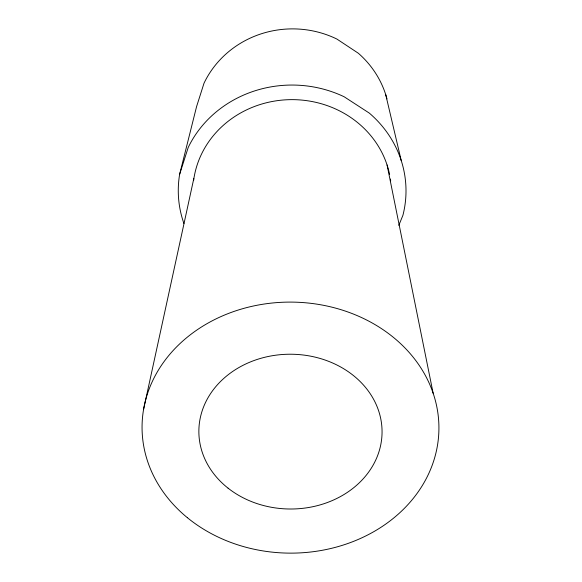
<?xml version="1.0" encoding="UTF-8"?>
<svg xmlns="http://www.w3.org/2000/svg" width="582" height="582" viewBox="0 0 582 582"><rect width="100%" height="100%" fill="white"/><g stroke="black" fill="none" stroke-linecap="round" stroke-linejoin="round"><path stroke-width="0.87" d="M143.579 409.364L194.17 176.892A99.253 92.116 0.4 0 1 290.774 99.646A99.253 92.116 0.4 0 1 389.627 174.593M183.912 223.488A113.868 105.698 0.4 0 1 179.656 174.214L196.585 106.571L204.02 83.19A97.318 92.691 0.4 0 1 336.862 39.038L358.323 53.238A97.318 92.691 0.4 0 1 386.972 98.911M179.656 174.214L188.212 147.464A113.868 105.698 0.4 0 1 344.144 96.765L369.323 113.112A113.868 105.698 0.4 0 1 402.911 215.325L398.816 225.336M385.699 94.56L401.216 160.523M387.074 164.982L433.132 393.192M193.624 180.42A99.253 92.116 0.4 0 1 193.879 178.645M390.42 179.052A99.253 92.116 0.4 0 1 390.675 180.842M187.339 517.667A148.432 125.516 0.4 0 0 434.499 458.318A148.432 125.516 0.4 0 0 249.627 306.867A148.432 125.516 0.4 0 0 187.339 517.667M228.079 488.167A91.607 77.399 0.4 0 0 379.74 449.108A91.607 77.399 0.4 0 0 263.559 357.581A91.607 77.399 0.4 0 0 228.079 488.167"/></g></svg>
